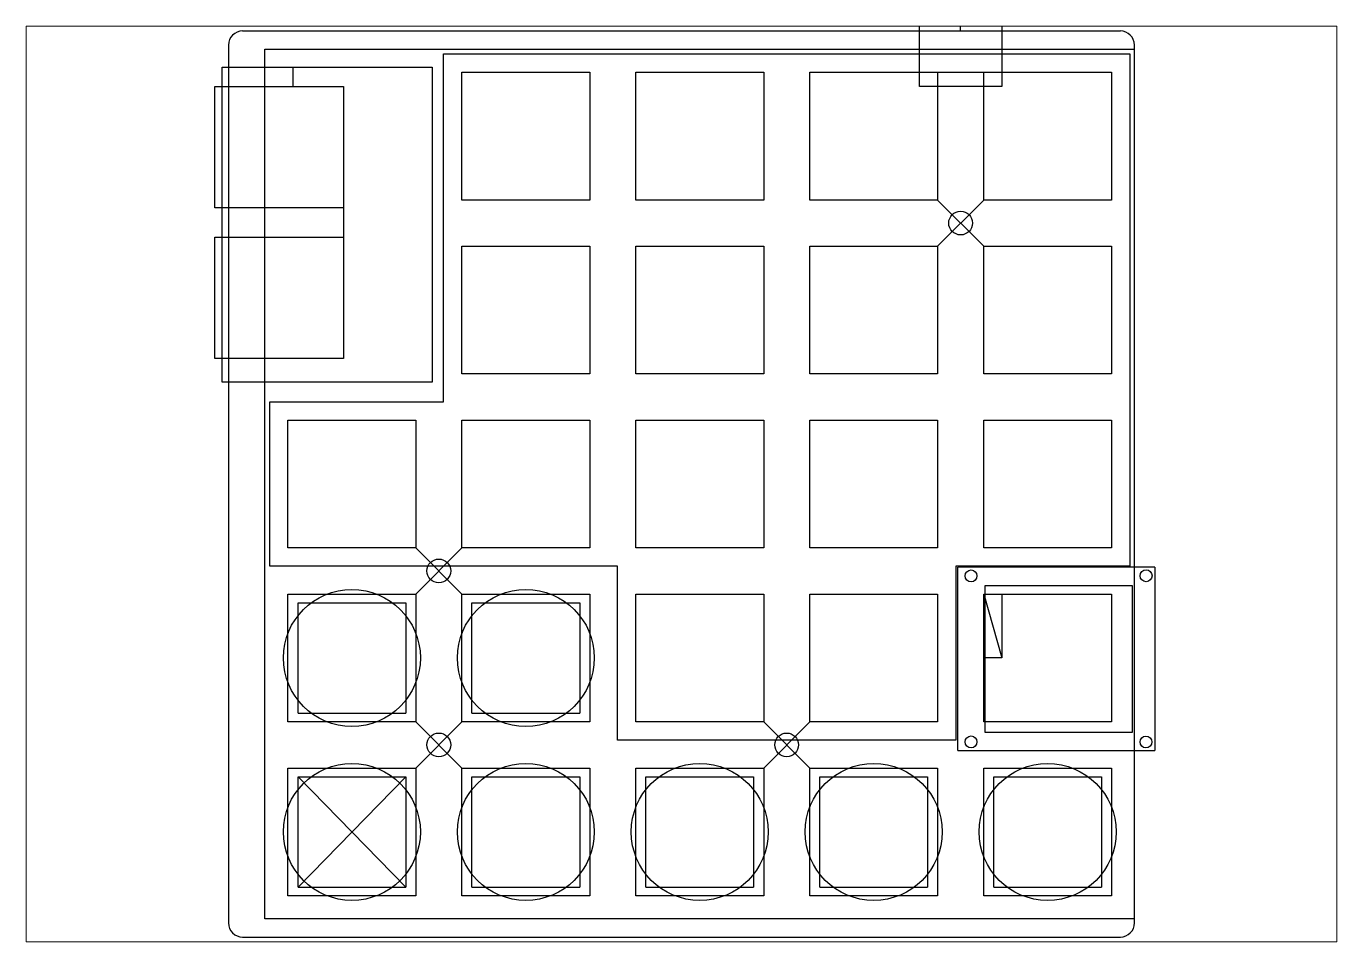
# Paper-space layout '布局1' of a CAD drawing. Extents: x 1.14 to 10.22, y 0.79 to 7.14.
# The model-space entities are those that its viewports show. They can reach past a viewport. Long polylines and large blocks are cut down to what shows.
import ezdxf

# ---------------------------------------------------------------- set-up
doc = ezdxf.new("R2010")
doc.units = 0
doc.header["$MEASUREMENT"] = 0
doc.layers.get('0').update_dxf_attribs({"linetype": 'CONTINUOUS'})
doc.layers.add('参考线', color=172, linetype='CONTINUOUS')
doc.layers.add('文档层', color=103, linetype='CONTINUOUS')

msp = doc.modelspace()

# ---------------------------------------------------------------- linework, layer by layer
at = {"color": 0}
for p, q in [((19.67, 94.98), (40.72, 94.98)), ((19.67, 78.98), (19.67, 94.98)), ((40.72, 94.98), (59.77, 94.98)), ((59.77, 94.98), (78.82, 94.98)), ((78.82, 94.98), (94.82, 94.98)), ((94.82, 94.98), (94.82, 73.93)), ((21.67, 92.98), (35.67, 92.98)), ((21.67, 78.98), (21.67, 92.98)), ((35.67, 92.98), (35.67, 78.98)), ((40.72, 92.98), (54.72, 92.98)), ((40.72, 78.98), (40.72, 92.98)), ((54.72, 92.98), (54.72, 78.98)), ((59.77, 92.98), (73.77, 92.98)), ((59.77, 78.98), (59.77, 92.98)), ((73.77, 92.98), (73.77, 78.98)), ((78.82, 92.98), (92.82, 92.98)), ((78.82, 78.98), (78.82, 92.98)), ((92.82, 92.98), (92.82, 78.98)), ((19.67, 56.88), (19.67, 78.98)), ((35.67, 78.98), (21.67, 78.98)), ((54.72, 78.98), (40.72, 78.98)), ((73.77, 78.98), (59.77, 78.98)), ((92.82, 78.98), (78.82, 78.98)), ((21.67, 73.93), (35.67, 73.93)), ((21.67, 59.93), (21.67, 73.93)), ((35.67, 73.93), (35.67, 59.93)), ((40.72, 73.93), (54.72, 73.93)), ((40.72, 59.93), (40.72, 73.93)), ((54.72, 73.93), (54.72, 59.93)), ((59.77, 73.93), (73.77, 73.93)), ((59.77, 59.93), (59.77, 73.93)), ((73.77, 73.93), (73.77, 59.93)), ((78.82, 73.93), (92.82, 73.93)), ((78.82, 59.93), (78.82, 73.93)), ((92.82, 73.93), (92.82, 59.93)), ((94.82, 73.93), (94.82, 54.88)), ((35.67, 59.93), (21.67, 59.93)), ((54.72, 59.93), (40.72, 59.93)), ((73.77, 59.93), (59.77, 59.93)), ((92.82, 59.93), (78.82, 59.93)), ((0.62, 38.88), (0.62, 56.88)), ((0.62, 56.88), (19.67, 56.88)), ((2.62, 54.88), (16.62, 54.88)), ((2.62, 40.88), (2.62, 54.88)), ((16.62, 54.88), (16.62, 40.88)), ((21.67, 54.88), (35.67, 54.88)), ((21.67, 40.88), (21.67, 54.88)), ((35.67, 54.88), (35.67, 40.88)), ((40.72, 54.88), (54.72, 54.88)), ((40.72, 40.88), (40.72, 54.88)), ((54.72, 54.88), (54.72, 40.88)), ((59.77, 54.88), (73.77, 54.88)), ((59.77, 40.88), (59.77, 54.88)), ((73.77, 54.88), (73.77, 40.88)), ((78.82, 54.88), (92.82, 54.88)), ((78.82, 40.88), (78.82, 54.88)), ((92.82, 54.88), (92.82, 40.88)), ((94.82, 54.88), (94.82, 38.88)), ((16.62, 40.88), (2.62, 40.88)), ((35.67, 40.88), (21.67, 40.88)), ((54.72, 40.88), (40.72, 40.88)), ((73.77, 40.88), (59.77, 40.88)), ((92.82, 40.88), (78.82, 40.88)), ((21.67, 38.88), (0.62, 38.88)), ((38.72, 38.88), (21.67, 38.88)), ((38.72, 19.83), (38.72, 38.88)), ((75.77, 38.88), (75.77, 19.83)), ((94.82, 38.88), (75.77, 38.88)), ((40.72, 35.83), (54.72, 35.83)), ((40.72, 21.83), (40.72, 35.83)), ((54.72, 35.83), (54.72, 21.83)), ((59.77, 35.83), (73.77, 35.83)), ((59.77, 21.83), (59.77, 35.83)), ((73.77, 35.83), (73.77, 21.83)), ((54.72, 21.83), (40.72, 21.83)), ((73.77, 21.83), (59.77, 21.83)), ((59.77, 19.83), (38.72, 19.83)), ((75.77, 19.83), (59.77, 19.83))]:
    msp.add_line(p, q, dxfattribs=at)
at = {"linetype": 'Continuous'}
for p, q in [((-4.59, 93.52), (18.41, 93.52)), ((-4.59, 59.02), (-4.59, 93.52)), ((18.41, 93.52), (18.41, 59.02)), ((-5.4, 78.12), (-5.4, 91.42)), ((-5.4, 91.42), (8.7, 91.42)), ((8.7, 91.42), (8.7, 78.12)), ((8.7, 78.12), (-5.4, 78.12)), ((-5.4, 61.62), (-5.4, 74.92)), ((-5.4, 74.92), (8.7, 74.92)), ((8.7, 74.92), (8.7, 61.62)), ((8.7, 61.62), (-5.4, 61.62)), ((18.41, 59.02), (-4.59, 59.02)), ((97.57, 38.78), (75.97, 38.78)), ((75.97, 18.68), (75.97, 38.78)), ((97.57, 38.78), (97.57, 18.68)), ((78.97, 36.78), (95.07, 36.78)), ((78.97, 20.68), (78.97, 36.78)), ((95.07, 36.78), (95.07, 20.68)), ((95.07, 20.68), (78.97, 20.68)), ((75.97, 18.68), (97.57, 18.68))]:
    msp.add_line(p, q, dxfattribs=at)
for centre, radius in [((77.43, 37.82), 0.65), ((96.6, 37.83), 0.65), ((9.62, 28.83), 7.5), ((28.67, 28.83), 7.5), ((77.43, 19.64), 0.65), ((96.59, 19.63), 0.65), ((9.62, 9.78), 7.5), ((28.67, 9.78), 7.5), ((47.72, 9.78), 7.5), ((66.77, 9.78), 7.5), ((85.82, 9.78), 7.5)]:
    msp.add_circle(centre, radius, dxfattribs=at)
at = {"layer": '参考线', "linetype": 'Continuous'}
for p, q in [((71.79, 91.41), (71.79, 98.81)), ((76.29, 97.51), (76.29, 98.81)), ((80.79, 98.81), (80.79, 91.41)), ((-2.35, 97.51), (93.79, 97.51)), ((-3.9, 95.95), (-3.9, -0.19)), ((95.35, -0.19), (95.35, 95.95)), ((3.16, 93.52), (3.16, 91.42)), ((73.77, 92.98), (78.82, 92.98)), ((80.79, 91.41), (71.79, 91.41)), ((73.77, 78.98), (78.82, 73.93)), ((73.77, 73.93), (78.82, 78.98)), ((8.7, 78.12), (8.7, 74.92)), ((16.62, 40.88), (21.67, 35.83)), ((16.62, 35.83), (21.67, 40.88)), ((3.72, 22.78), (3.72, 34.88)), ((3.72, 34.88), (15.52, 34.88)), ((15.52, 34.88), (15.52, 22.78)), ((22.77, 22.78), (22.77, 34.88)), ((22.77, 34.88), (34.57, 34.88)), ((34.57, 34.88), (34.57, 22.78)), ((3.72, 22.78), (15.52, 22.78)), ((16.62, 21.83), (21.67, 16.78)), ((16.62, 16.78), (21.67, 21.83)), ((22.77, 22.78), (34.57, 22.78)), ((54.72, 21.83), (59.77, 16.78)), ((54.72, 16.78), (59.77, 21.83)), ((3.72, 3.73), (3.72, 15.83)), ((3.72, 15.83), (15.52, 15.83)), ((3.72, 15.83), (15.52, 3.73)), ((3.72, 3.73), (15.52, 15.83)), ((15.52, 15.83), (15.52, 3.73)), ((22.77, 3.73), (22.77, 15.83)), ((22.77, 15.83), (34.57, 15.83)), ((34.57, 15.83), (34.57, 3.73)), ((41.82, 3.73), (41.82, 15.83)), ((41.82, 15.83), (53.62, 15.83)), ((53.62, 15.83), (53.62, 3.73)), ((60.87, 3.73), (60.87, 15.83)), ((60.87, 15.83), (72.67, 15.83)), ((72.67, 15.83), (72.67, 3.73)), ((79.92, 3.73), (79.92, 15.83)), ((79.92, 15.83), (91.72, 15.83)), ((91.72, 15.83), (91.72, 3.73)), ((3.72, 3.73), (15.52, 3.73)), ((22.77, 3.73), (34.57, 3.73)), ((41.82, 3.73), (53.62, 3.73)), ((60.87, 3.73), (72.67, 3.73)), ((79.92, 3.73), (91.72, 3.73)), ((-2.35, -1.74), (93.79, -1.74))]:
    msp.add_line(p, q, dxfattribs=at)
at = {"layer": '参考线', "color": 0}
for p, q in [((78.82, 35.83), (92.82, 35.83)), ((78.82, 21.83), (78.82, 35.83)), ((92.82, 35.83), (92.82, 21.83)), ((92.82, 21.83), (78.82, 21.83))]:
    msp.add_line(p, q, dxfattribs=at)
at = {"layer": '参考线', "linetype": 'Continuous'}
for centre in [(76.29, 76.46), (19.14, 38.36), (19.14, 19.31), (57.24, 19.31)]:
    msp.add_circle(centre, 1.3, dxfattribs=at)
for centre, radius, start, end in [((-2.31, 95.91), 1.6, 91.5709, 178.4291), ((93.74, 95.91), 1.6, 1.6748, 88.3252), ((-2.34, -0.18), 1.56, 180.2789, 269.7211), ((93.75, -0.15), 1.59, 271.2472, 358.7528)]:
    msp.add_arc(centre, radius, start, end, dxfattribs=at)
at = {"layer": '文档层', "color": 0}
for p, q in [((0.1, 95.51), (95.35, 95.51)), ((0.1, 0.26), (0.1, 95.51)), ((2.62, 35.83), (16.62, 35.83)), ((2.62, 21.83), (2.62, 35.83)), ((16.62, 35.83), (16.62, 21.83)), ((21.67, 35.83), (35.67, 35.83)), ((21.67, 21.83), (21.67, 35.83)), ((35.67, 35.83), (35.67, 21.83)), ((16.62, 21.83), (2.62, 21.83)), ((35.67, 21.83), (21.67, 21.83)), ((2.62, 16.78), (16.62, 16.78)), ((2.62, 2.78), (2.62, 16.78)), ((16.62, 16.78), (16.62, 2.78)), ((21.67, 16.78), (35.67, 16.78)), ((21.67, 2.78), (21.67, 16.78)), ((35.67, 16.78), (35.67, 2.78)), ((40.72, 16.78), (54.72, 16.78)), ((40.72, 2.78), (40.72, 16.78)), ((54.72, 16.78), (54.72, 2.78)), ((59.77, 16.78), (73.77, 16.78)), ((59.77, 2.78), (59.77, 16.78)), ((73.77, 16.78), (73.77, 2.78)), ((78.82, 16.78), (92.82, 16.78)), ((78.82, 2.78), (78.82, 16.78)), ((92.82, 16.78), (92.82, 2.78)), ((16.62, 2.78), (2.62, 2.78)), ((35.67, 2.78), (21.67, 2.78)), ((54.72, 2.78), (40.72, 2.78)), ((73.77, 2.78), (59.77, 2.78)), ((92.82, 2.78), (78.82, 2.78)), ((95.35, 0.26), (0.1, 0.26))]:
    msp.add_line(p, q, dxfattribs=at)
at = {"layer": '文档层', "linetype": 'Continuous'}
for p, q in [((78.82, 35.83), (80.82, 28.83)), ((80.82, 35.83), (80.82, 28.83)), ((80.82, 28.83), (78.82, 28.83))]:
    msp.add_line(p, q, dxfattribs=at)

psp = doc.layouts.new('布局1')

# ---------------------------------------------------------------- viewports
at = {"layer": '0', "linetype": 'Continuous'}
psp.add_viewport(center=(5.6783, 3.9667), size=(9.0853, 6.346667), view_center_point=(45.7201, 47.8826), view_height=100.267754, dxfattribs=at)

doc.saveas('drawing.dxf')
